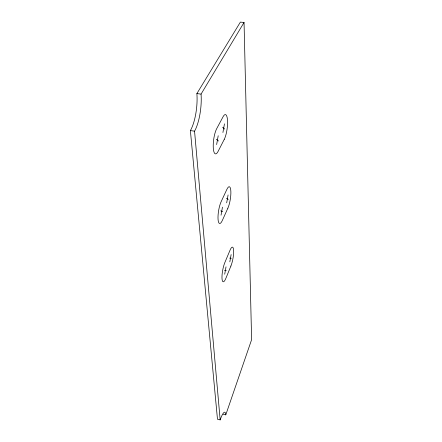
<?xml version="1.0" encoding="UTF-8"?>
<svg xmlns="http://www.w3.org/2000/svg" width="442" height="442" viewBox="0 0 442 442"><rect width="100%" height="100%" fill="white"/><g stroke="black" fill="none" stroke-linecap="round" stroke-linejoin="round"><path stroke-width="0.66" d="M216.641 144.584L218.199 135.744M222.923 132.512L224.453 123.848M221.039 215.193L222.459 207.165M226.685 202.834L228.083 194.95M224.707 274.211L226.017 266.858M229.84 261.813L231.122 254.581M225.774 414.85L251.614 339.655L244.045 22.47L240.382 22.1L196.878 93.582A27.802 8.658 -83.6 0 1 190.386 130.583L217.475 419.248L220.166 419.9A17.172 3.155 -76.9 0 1 225.774 414.85L223.166 414.22M220.166 419.9L194.552 131.175A27.84 8.503 -83.5 0 0 201.055 94.113L244.045 22.47M224.481 270.548L226.238 270.526M229.641 258.139L231.31 258.25M196.878 93.582L201.055 94.113M190.386 130.583L194.552 131.175M220.762 210.84L222.718 211.514M226.453 198.491L228.304 199.292M216.315 139.335L218.514 140.987M222.646 127.29L224.718 129.064M230.89 266.056L225.84 278.388A11.459 2.635 -79.3 0 1 222.006 278.526A11.459 2.635 -79.3 0 1 224.873 262.493L230.061 250.15A11.254 2.547 -79.6 0 1 233.641 250.476A11.254 2.547 -79.6 0 1 230.89 266.056M227.868 208.182L222.315 220.486A12.509 3.122 -80.6 0 1 218.039 219.127A12.509 3.122 -80.6 0 1 221.166 201.624L226.884 189.364A12.288 3 -80.8 0 1 230.851 191.193A12.288 3 -80.8 0 1 227.868 208.182M224.271 139.329L218.105 151.379A13.906 3.724 -82.3 0 1 213.282 147.899A13.906 3.724 -82.3 0 1 216.718 128.628L223.088 116.721A13.658 3.558 -82.5 0 1 227.536 120.66A13.658 3.558 -82.5 0 1 224.271 139.329"/></g></svg>
